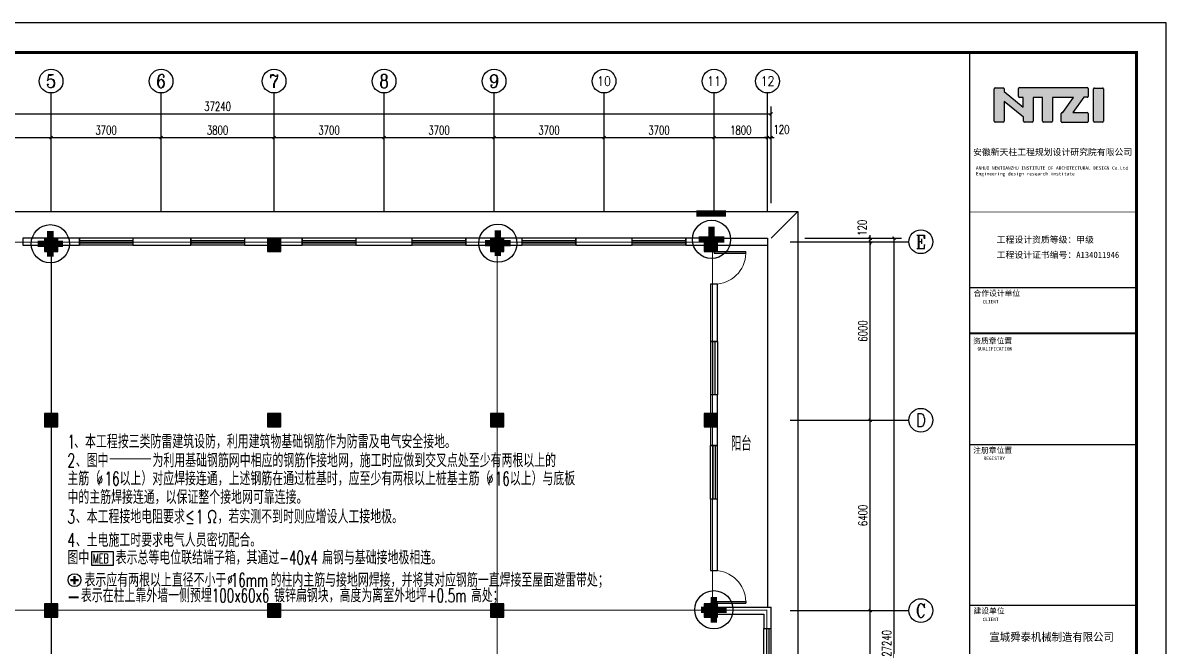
# Model space of a CAD drawing. Extents: x 343352 to 432452, y 769729 to 1078684.
# Drawn here: x 364294 to 402752, y 1057734 to 1078684 of the extents above; entities that cross this region are included whole.
import ezdxf
from ezdxf.enums import TextEntityAlignment as Align

# ---------------------------------------------------------------- set-up
doc = ezdxf.new("R2010")
doc.units = 0
doc.header["$LTSCALE"] = 1000
doc.header["$MEASUREMENT"] = 0
for name, color, linetype in [('46', 7, 'Continuous'), ('AXIS', 3, 'Continuous'), ('AXIS_TEXT', 7, 'Continuous'), ('COLUMN', 9, 'Continuous'), ('PUB_HATCH', 8, 'Continuous'), ('PUB_TEXT', 7, 'Continuous'), ('PUB_TITLE', 4, 'Continuous'), ('TEL_TEXT', 7, 'Continuous'), ('WALL', 9, 'Continuous'), ('WINDOW', 4, 'Continuous'), ('WIRE-接地', 4, 'Continuous'), ('防雷', 6, 'Lighting')]:
    doc.layers.add(name, color=color, linetype=linetype)
doc.styles.add('-黑体', font='msyh.ttf', dxfattribs={"width": 0.8})
doc.styles.add('_TCH_AXIS', font='COMPLEX', dxfattribs={"bigfont": 'GBCBIG'})
doc.styles.add('_TCH_DIM_T3', font='SIMPLEX', dxfattribs={"width": 0.705882, "bigfont": 'GBCBIG'})
doc.styles.add('COMPLEX', font='COMPLEX')
doc.styles.add('hztxt', font='SIMPLEX', dxfattribs={"width": 0.8, "height": 3.5, "bigfont": 'HZTXT'})
doc.styles.get("Standard").update_dxf_attribs({"font": 'gbenor.shx', "bigfont": 'gbcbig.shx'})
doc.styles.add('TG_LINETYPE', font='SIMPLEX', dxfattribs={"width": 0.8, "height": 3, "bigfont": 'HZTXT'})
doc.styles.add('TQ', font='')
doc.styles.get('TQ').set_extended_font_data('SimSun')
doc.linetypes.add('Lighting', pattern='A,1,[136,sr.shx,S=0.1,R=0,X=-0.5,Y=0],0', length=1)
doc.linetypes.add('TG_E', pattern='A,2,-0.4,["E",TG_LINETYPE,S=0.1,R=0,X=-0.28,Y=-0.15],0', length=2.4)
doc.dimstyles.new('_TCH_ARCH&&100', dxfattribs={"dimtxt": 297.5, "dimasz": 100, "dimexe": 250, "dimexo": 300, "dimgap": 100, "dimtad": 1, "dimdec": 0, "dimzin": 0, "dimdsep": 46, "dimtxsty": '_TCH_DIM_T3', "dimblk": 'ARCHTICK', "dimcen": 0.09, "dimclrt": 7, "dimazin": 2, "dimtfac": 1, "dimtdec": 0, "dimtix": 1, "dimtmove": 2, "dimatfit": 3, "dimfxl": 0, "dimtolj": 1, "dimtzin": 0, "dimarcsym": 0})

# ---------------------------------------------------------------- blocks, each defined once
blk = doc.blocks.new('A$C66C73A9E')
at = {"layer": '防雷', "const_width": 100}
for points in [[(300, 500), (300, 100)], [(100, 300), (500, 300)]]:
    blk.add_lwpolyline(points, dxfattribs=at)
at = {"layer": '防雷', "linetype": 'Continuous'}
blk.add_circle((300, 300), 300, dxfattribs=at)
blk = doc.blocks.new('_ArchTick')
at = {"color": 0, "linetype": 'ByBlock', "const_width": 0.4}
blk.add_lwpolyline([(-0.5, -0.5), (0.5, 0.5)], dxfattribs=at)
blk = doc.blocks.new('*D52')
at = {"layer": 'AXIS', "color": 0, "lineweight": -2}
for p, q in [((390601, 1058927), (393051, 1058927)), ((392801, 1052327), (392801, 1058927)), ((390601, 1052327), (393051, 1052327))]:
    blk.add_line(p, q, dxfattribs=at)
at = {"layer": 'Defpoints', "color": 0}
for p in [(390301, 1058927), (392801, 1058927), (390301, 1052327)]:
    blk.add_point(p, dxfattribs=at)
at = {"layer": 'AXIS', "color": 0, "lineweight": -2, "xscale": 100, "yscale": 100, "zscale": 100}
for p, rotation in [((392801, 1058927), 90), ((392801, 1052327), 270)]:
    blk.add_blockref('_ArchTick', p, dxfattribs=dict(at, rotation=rotation))
at = {"layer": 'AXIS', "color": 7, "insert": (392552, 1055627), "char_height": 297.5, "attachment_point": 5, "rotation": 90, "style": '_TCH_DIM_T3'}
blk.add_mtext('\\A1;6600', dxfattribs=at)
blk = doc.blocks.new('*D53')
at = {"layer": 'AXIS', "color": 0, "lineweight": -2}
for p, q in [((390601, 1065327), (393051, 1065327)), ((392801, 1058927), (392801, 1065327)), ((390601, 1058927), (393051, 1058927))]:
    blk.add_line(p, q, dxfattribs=at)
at = {"layer": 'Defpoints', "color": 0}
for p in [(390301, 1065327), (392801, 1065327), (390301, 1058927)]:
    blk.add_point(p, dxfattribs=at)
at = {"layer": 'AXIS', "color": 0, "lineweight": -2, "xscale": 100, "yscale": 100, "zscale": 100}
for p, rotation in [((392801, 1065327), 90), ((392801, 1058927), 270)]:
    blk.add_blockref('_ArchTick', p, dxfattribs=dict(at, rotation=rotation))
at = {"layer": 'AXIS', "color": 7, "insert": (392552, 1062127), "char_height": 297.5, "attachment_point": 5, "rotation": 90, "style": '_TCH_DIM_T3'}
blk.add_mtext('\\A1;6400', dxfattribs=at)
blk = doc.blocks.new('*D54')
at = {"layer": 'AXIS', "color": 0, "lineweight": -2}
for p, q in [((390601, 1071327), (393051, 1071327)), ((392801, 1065327), (392801, 1071327)), ((390601, 1065327), (393051, 1065327))]:
    blk.add_line(p, q, dxfattribs=at)
at = {"layer": 'Defpoints', "color": 0}
for p in [(390301, 1071327), (392801, 1071327), (390301, 1065327)]:
    blk.add_point(p, dxfattribs=at)
at = {"layer": 'AXIS', "color": 0, "lineweight": -2, "xscale": 100, "yscale": 100, "zscale": 100}
for p, rotation in [((392801, 1071327), 90), ((392801, 1065327), 270)]:
    blk.add_blockref('_ArchTick', p, dxfattribs=dict(at, rotation=rotation))
at = {"layer": 'AXIS', "color": 7, "insert": (392552, 1068327), "char_height": 297.5, "attachment_point": 5, "rotation": 90, "style": '_TCH_DIM_T3'}
blk.add_mtext('\\A1;6000', dxfattribs=at)
blk = doc.blocks.new('*D55')
at = {"layer": 'AXIS', "color": 0, "lineweight": -2}
for p, q in [((390601, 1071447), (393051, 1071447)), ((392801, 1071447), (392801, 1071547)), ((392801, 1071327), (392801, 1071447)), ((390601, 1071327), (393051, 1071327)), ((392801, 1071327), (392801, 1071227))]:
    blk.add_line(p, q, dxfattribs=at)
at = {"layer": 'Defpoints', "color": 0}
for p in [(390301, 1071447), (392801, 1071447), (390301, 1071327)]:
    blk.add_point(p, dxfattribs=at)
at = {"layer": 'AXIS', "color": 0, "lineweight": -2, "xscale": 100, "yscale": 100, "zscale": 100}
for p, rotation in [((392801, 1071447), 270), ((392801, 1071327), 90)]:
    blk.add_blockref('_ArchTick', p, dxfattribs=dict(at, rotation=rotation))
at = {"layer": 'AXIS', "color": 7, "insert": (392526, 1071797), "char_height": 297.5, "attachment_point": 5, "rotation": 90, "style": '_TCH_DIM_T3'}
blk.add_mtext('\\A1;120', dxfattribs=at)
blk = doc.blocks.new('*D56')
at = {"layer": 'AXIS', "color": 0, "lineweight": -2}
for p, q in [((390601, 1071447), (393851, 1071447)), ((393601, 1044207), (393601, 1071447)), ((390601, 1044207), (393851, 1044207))]:
    blk.add_line(p, q, dxfattribs=at)
at = {"layer": 'Defpoints', "color": 0}
for p in [(390301, 1071447), (393601, 1071447), (390301, 1044207)]:
    blk.add_point(p, dxfattribs=at)
at = {"layer": 'AXIS', "color": 0, "lineweight": -2, "xscale": 100, "yscale": 100, "zscale": 100}
for p, rotation in [((393601, 1071447), 90), ((393601, 1044207), 270)]:
    blk.add_blockref('_ArchTick', p, dxfattribs=dict(at, rotation=rotation))
at = {"layer": 'AXIS', "color": 7, "insert": (393352, 1057827), "char_height": 297.5, "attachment_point": 5, "rotation": 90, "style": '_TCH_DIM_T3'}
blk.add_mtext('\\A1;27240', dxfattribs=at)
blk = doc.blocks.new('*D68')
at = {"layer": 'AXIS', "color": 0, "lineweight": -2}
for p, q in [((361544, 1072627), (361544, 1075077)), ((365244, 1072627), (365244, 1075077)), ((361544, 1074827), (365244, 1074827))]:
    blk.add_line(p, q, dxfattribs=at)
at = {"layer": 'Defpoints', "color": 0}
for p in [(365244, 1074827), (361544, 1072327), (365244, 1072327)]:
    blk.add_point(p, dxfattribs=at)
at = {"layer": 'AXIS', "color": 0, "lineweight": -2, "xscale": 100, "yscale": 100, "zscale": 100, "rotation": 180}
blk.add_blockref('_ArchTick', (361544, 1074827), dxfattribs=at)
at = {"layer": 'AXIS', "color": 0, "lineweight": -2, "xscale": 100, "yscale": 100, "zscale": 100}
blk.add_blockref('_ArchTick', (365244, 1074827), dxfattribs=at)
at = {"layer": 'AXIS', "color": 7, "insert": (363394, 1075076), "char_height": 297.5, "attachment_point": 5, "style": '_TCH_DIM_T3'}
blk.add_mtext('\\A1;3700', dxfattribs=at)
blk = doc.blocks.new('*D69')
at = {"layer": 'AXIS', "color": 0, "lineweight": -2}
for p, q in [((365244, 1072627), (365244, 1075077)), ((368944, 1072627), (368944, 1075077)), ((365244, 1074827), (368944, 1074827))]:
    blk.add_line(p, q, dxfattribs=at)
at = {"layer": 'Defpoints', "color": 0}
for p in [(368944, 1074827), (365244, 1072327), (368944, 1072327)]:
    blk.add_point(p, dxfattribs=at)
at = {"layer": 'AXIS', "color": 0, "lineweight": -2, "xscale": 100, "yscale": 100, "zscale": 100, "rotation": 180}
blk.add_blockref('_ArchTick', (365244, 1074827), dxfattribs=at)
at = {"layer": 'AXIS', "color": 0, "lineweight": -2, "xscale": 100, "yscale": 100, "zscale": 100}
blk.add_blockref('_ArchTick', (368944, 1074827), dxfattribs=at)
at = {"layer": 'AXIS', "color": 7, "insert": (367094, 1075076), "char_height": 297.5, "attachment_point": 5, "style": '_TCH_DIM_T3'}
blk.add_mtext('\\A1;3700', dxfattribs=at)
blk = doc.blocks.new('*D70')
at = {"layer": 'AXIS', "color": 0, "lineweight": -2}
for p, q in [((368944, 1072627), (368944, 1075077)), ((372744, 1072627), (372744, 1075077)), ((368944, 1074827), (372744, 1074827))]:
    blk.add_line(p, q, dxfattribs=at)
at = {"layer": 'Defpoints', "color": 0}
for p in [(372744, 1074827), (368944, 1072327), (372744, 1072327)]:
    blk.add_point(p, dxfattribs=at)
at = {"layer": 'AXIS', "color": 0, "lineweight": -2, "xscale": 100, "yscale": 100, "zscale": 100, "rotation": 180}
blk.add_blockref('_ArchTick', (368944, 1074827), dxfattribs=at)
at = {"layer": 'AXIS', "color": 0, "lineweight": -2, "xscale": 100, "yscale": 100, "zscale": 100}
blk.add_blockref('_ArchTick', (372744, 1074827), dxfattribs=at)
at = {"layer": 'AXIS', "color": 7, "insert": (370844, 1075076), "char_height": 297.5, "attachment_point": 5, "style": '_TCH_DIM_T3'}
blk.add_mtext('\\A1;3800', dxfattribs=at)
blk = doc.blocks.new('*D71')
at = {"layer": 'AXIS', "color": 0, "lineweight": -2}
for p, q in [((372744, 1072627), (372744, 1075077)), ((376444, 1072627), (376444, 1075077)), ((372744, 1074827), (376444, 1074827))]:
    blk.add_line(p, q, dxfattribs=at)
at = {"layer": 'Defpoints', "color": 0}
for p in [(376444, 1074827), (372744, 1072327), (376444, 1072327)]:
    blk.add_point(p, dxfattribs=at)
at = {"layer": 'AXIS', "color": 0, "lineweight": -2, "xscale": 100, "yscale": 100, "zscale": 100, "rotation": 180}
blk.add_blockref('_ArchTick', (372744, 1074827), dxfattribs=at)
at = {"layer": 'AXIS', "color": 0, "lineweight": -2, "xscale": 100, "yscale": 100, "zscale": 100}
blk.add_blockref('_ArchTick', (376444, 1074827), dxfattribs=at)
at = {"layer": 'AXIS', "color": 7, "insert": (374594, 1075076), "char_height": 297.5, "attachment_point": 5, "style": '_TCH_DIM_T3'}
blk.add_mtext('\\A1;3700', dxfattribs=at)
blk = doc.blocks.new('*D72')
at = {"layer": 'AXIS', "color": 0, "lineweight": -2}
for p, q in [((376444, 1072627), (376444, 1075077)), ((380144, 1072627), (380144, 1075077)), ((376444, 1074827), (380144, 1074827))]:
    blk.add_line(p, q, dxfattribs=at)
at = {"layer": 'Defpoints', "color": 0}
for p in [(380144, 1074827), (376444, 1072327), (380144, 1072327)]:
    blk.add_point(p, dxfattribs=at)
at = {"layer": 'AXIS', "color": 0, "lineweight": -2, "xscale": 100, "yscale": 100, "zscale": 100, "rotation": 180}
blk.add_blockref('_ArchTick', (376444, 1074827), dxfattribs=at)
at = {"layer": 'AXIS', "color": 0, "lineweight": -2, "xscale": 100, "yscale": 100, "zscale": 100}
blk.add_blockref('_ArchTick', (380144, 1074827), dxfattribs=at)
at = {"layer": 'AXIS', "color": 7, "insert": (378294, 1075076), "char_height": 297.5, "attachment_point": 5, "style": '_TCH_DIM_T3'}
blk.add_mtext('\\A1;3700', dxfattribs=at)
blk = doc.blocks.new('*D73')
at = {"layer": 'AXIS', "color": 0, "lineweight": -2}
for p, q in [((380144, 1072627), (380144, 1075077)), ((383844, 1072627), (383844, 1075077)), ((380144, 1074827), (383844, 1074827))]:
    blk.add_line(p, q, dxfattribs=at)
at = {"layer": 'Defpoints', "color": 0}
for p in [(383844, 1074827), (380144, 1072327), (383844, 1072327)]:
    blk.add_point(p, dxfattribs=at)
at = {"layer": 'AXIS', "color": 0, "lineweight": -2, "xscale": 100, "yscale": 100, "zscale": 100, "rotation": 180}
blk.add_blockref('_ArchTick', (380144, 1074827), dxfattribs=at)
at = {"layer": 'AXIS', "color": 0, "lineweight": -2, "xscale": 100, "yscale": 100, "zscale": 100}
blk.add_blockref('_ArchTick', (383844, 1074827), dxfattribs=at)
at = {"layer": 'AXIS', "color": 7, "insert": (381994, 1075076), "char_height": 297.5, "attachment_point": 5, "style": '_TCH_DIM_T3'}
blk.add_mtext('\\A1;3700', dxfattribs=at)
blk = doc.blocks.new('*D74')
at = {"layer": 'AXIS', "color": 0, "lineweight": -2}
for p, q in [((383844, 1072627), (383844, 1075077)), ((387544, 1072627), (387544, 1075077)), ((383844, 1074827), (387544, 1074827))]:
    blk.add_line(p, q, dxfattribs=at)
at = {"layer": 'Defpoints', "color": 0}
for p in [(387544, 1074827), (383844, 1072327), (387544, 1072327)]:
    blk.add_point(p, dxfattribs=at)
at = {"layer": 'AXIS', "color": 0, "lineweight": -2, "xscale": 100, "yscale": 100, "zscale": 100, "rotation": 180}
blk.add_blockref('_ArchTick', (383844, 1074827), dxfattribs=at)
at = {"layer": 'AXIS', "color": 0, "lineweight": -2, "xscale": 100, "yscale": 100, "zscale": 100}
blk.add_blockref('_ArchTick', (387544, 1074827), dxfattribs=at)
at = {"layer": 'AXIS', "color": 7, "insert": (385694, 1075076), "char_height": 297.5, "attachment_point": 5, "style": '_TCH_DIM_T3'}
blk.add_mtext('\\A1;3700', dxfattribs=at)
blk = doc.blocks.new('*D75')
at = {"layer": 'AXIS', "color": 0, "lineweight": -2}
for p, q in [((387544, 1072627), (387544, 1075077)), ((389344, 1072627), (389344, 1075077)), ((387544, 1074827), (389344, 1074827))]:
    blk.add_line(p, q, dxfattribs=at)
at = {"layer": 'Defpoints', "color": 0}
for p in [(389344, 1074827), (387544, 1072327), (389344, 1072327)]:
    blk.add_point(p, dxfattribs=at)
at = {"layer": 'AXIS', "color": 0, "lineweight": -2, "xscale": 100, "yscale": 100, "zscale": 100, "rotation": 180}
blk.add_blockref('_ArchTick', (387544, 1074827), dxfattribs=at)
at = {"layer": 'AXIS', "color": 0, "lineweight": -2, "xscale": 100, "yscale": 100, "zscale": 100}
blk.add_blockref('_ArchTick', (389344, 1074827), dxfattribs=at)
at = {"layer": 'AXIS', "color": 7, "insert": (388444, 1075076), "char_height": 297.5, "attachment_point": 5, "style": '_TCH_DIM_T3'}
blk.add_mtext('\\A1;1800', dxfattribs=at)
blk = doc.blocks.new('*D76')
at = {"layer": 'AXIS', "color": 0, "lineweight": -2}
for p, q in [((389344, 1072627), (389344, 1075077)), ((389464, 1072627), (389464, 1075077)), ((389344, 1074827), (389244, 1074827)), ((389344, 1074827), (389464, 1074827)), ((389464, 1074827), (389564, 1074827))]:
    blk.add_line(p, q, dxfattribs=at)
at = {"layer": 'Defpoints', "color": 0}
for p in [(389464, 1074827), (389344, 1072327), (389464, 1072327)]:
    blk.add_point(p, dxfattribs=at)
at = {"layer": 'AXIS', "color": 0, "lineweight": -2, "xscale": 100, "yscale": 100, "zscale": 100}
blk.add_blockref('_ArchTick', (389344, 1074827), dxfattribs=at)
at = {"layer": 'AXIS', "color": 0, "lineweight": -2, "xscale": 100, "yscale": 100, "zscale": 100, "rotation": 180}
blk.add_blockref('_ArchTick', (389464, 1074827), dxfattribs=at)
at = {"layer": 'AXIS', "color": 7, "insert": (389814, 1075102), "char_height": 297.5, "attachment_point": 5, "style": '_TCH_DIM_T3'}
blk.add_mtext('\\A1;120', dxfattribs=at)
blk = doc.blocks.new('*D77')
at = {"layer": 'AXIS', "color": 0, "lineweight": -2}
for p, q in [((352224, 1072627), (352224, 1075877)), ((389464, 1072627), (389464, 1075877)), ((352224, 1075627), (389464, 1075627))]:
    blk.add_line(p, q, dxfattribs=at)
at = {"layer": 'Defpoints', "color": 0}
for p in [(389464, 1075627), (352224, 1072327), (389464, 1072327)]:
    blk.add_point(p, dxfattribs=at)
at = {"layer": 'AXIS', "color": 0, "lineweight": -2, "xscale": 100, "yscale": 100, "zscale": 100, "rotation": 180}
blk.add_blockref('_ArchTick', (352224, 1075627), dxfattribs=at)
at = {"layer": 'AXIS', "color": 0, "lineweight": -2, "xscale": 100, "yscale": 100, "zscale": 100}
blk.add_blockref('_ArchTick', (389464, 1075627), dxfattribs=at)
at = {"layer": 'AXIS', "color": 7, "insert": (370844, 1075876), "char_height": 297.5, "attachment_point": 5, "style": '_TCH_DIM_T3'}
blk.add_mtext('\\A1;37240', dxfattribs=at)
blk = doc.blocks.new('$DorLib2D$00000001')
for p, q in [((0.45, 0.975), (0.5, 0.975)), ((0.45, 0), (0.45, 0.975)), ((0.5, 0), (0.5, 0.975)), ((0.5, 0), (0.45, 0))]:
    blk.add_line(p, q)
at = {"lineweight": 13}
blk.add_arc((0.475, 0), 0.975, 91.4693, 180, dxfattribs=at)
blk = doc.blocks.new('$TCHSYS$WIN2D')
for p, q in [((-0.5, 0.5), (0.5, 0.5)), ((-0.5, 0.5), (-0.5, -0.5)), ((0.5, 0.5), (0.5, -0.5)), ((0.5, 0.167), (-0.5, 0.167)), ((0.5, -0.167), (-0.5, -0.167)), ((-0.5, -0.5), (0.5, -0.5))]:
    blk.add_line(p, q)
blk = doc.blocks.new('_FZH')
blk.add_lwpolyline([(-0.5, -0.5), (0.5, -0.5), (0.5, 0.5), (-0.5, 0.5)], close=True)
at = {"layer": 'PUB_HATCH'}
blk.add_solid([(-0.5, -0.5), (0.5, -0.5), (-0.5, 0.5), (0.5, 0.5)], dxfattribs=at)
blk = doc.blocks.new('_AXISO')
blk.add_circle((0, 0), 0.5)
at = {"layer": 'AXIS_TEXT', "style": 'COMPLEX', "width": 1.041667}
blk.add_attdef('A', text='', height=0.56, dxfattribs=at).set_placement((-0.25, -0.28), (0.25, -0.28), align=Align.FIT)

msp = doc.modelspace()

# ---------------------------------------------------------------- hatches: boundary and pattern name
h = msp.add_hatch(color=256)
h.paths.add_polyline_path([(397305.1, 1076044.7), (397951.7, 1075516.1), (397951.7, 1075378.7, 0.4142136), (397983.7, 1075346.7), (398246.8, 1075346.7, 0.4142136), (398278.8, 1075378.7), (398278.8, 1076177.7), (398592.5, 1076177.7), (398592.5, 1075380, 0.4142136), (398624.5, 1075348), (398894.5, 1075348, 0.4142136), (398926.5, 1075380), (398926.5, 1076177.6), (399639.1, 1076177.6), (399277, 1075666.3), (399254.9, 1075666.3, 0.4142136), (399222.9, 1075634.3), (399222.9, 1075371.7, 0.4142136), (399254.9, 1075339.7), (400095.2, 1075339.7, 0.4142136), (400127.2, 1075371.7), (400127.2, 1075636.5, 0.4142136), (400095.2, 1075668.5), (399615, 1075668.5), (399989.5, 1076182.4), (400096, 1076182.4, 0.4142136), (400128, 1076214.4), (400128, 1076474.9, 0.4142136), (400096, 1076506.9), (397817.4, 1076506.9, 0.4142136), (397785.4, 1076474.9), (397785.4, 1076208.4, 0.4142136), (397817.4, 1076176.4), (397948.5, 1076176.4), (397948.5, 1075848.2), (397303.3, 1076375.2), (397303.5, 1076463.7, 0.4148904), (397271.5, 1076495.8), (397003.5, 1076495.8, 0.4142136), (396971.5, 1076463.8), (396971.5, 1075376.5, 0.4142136), (397003.5, 1075344.5), (397273.1, 1075344.5, 0.4142136), (397305.1, 1075376.5)])
h.paths.add_polyline_path([(400309.2, 1075378.8, 0.4142136), (400341.2, 1075346.8), (400608.6, 1075346.8, 0.4142136), (400640.6, 1075378.8), (400640.6, 1076462.8, 0.4142136), (400608.6, 1076494.8), (400341.2, 1076494.8, 0.4142136), (400309.2, 1076462.8)])

# ---------------------------------------------------------------- linework, layer by layer
for p, q in [((396971.5, 1075376.5, 0), (396971.5, 1076463.8, 0)), ((397003.5, 1076495.8, 0), (397271.5, 1076495.8, 0)), ((397303.5, 1076463.7, 0), (397303.3, 1076375.2, 0)), ((397785.4, 1076208.4, 0), (397785.4, 1076474.9, 0)), ((397817.4, 1076506.9, 0), (400096, 1076506.9, 0)), ((400128, 1076474.9, 0), (400128, 1076214.4, 0)), ((400309.2, 1075378.8, 0), (400309.2, 1076462.8, 0)), ((400341.2, 1076494.8, 0), (400608.6, 1076494.8, 0)), ((400640.6, 1076462.8, 0), (400640.6, 1075378.8, 0)), ((397303.3, 1076375.2, 0), (397948.5, 1075848.2, 0)), ((397948.5, 1076176.4, 0), (397817.4, 1076176.4, 0)), ((397948.5, 1075848.2, 0), (397948.5, 1076176.4, 0)), ((398592.5, 1076177.7, 0), (398278.8, 1076177.7, 0)), ((398278.8, 1076177.7, 0), (398278.8, 1075378.7, 0)), ((398592.5, 1075380, 0), (398592.5, 1076177.7, 0)), ((399639.1, 1076177.6, 0), (398926.5, 1076177.6, 0)), ((398926.5, 1076177.6, 0), (398926.5, 1075380, 0)), ((399277, 1075666.3, 0), (399639.1, 1076177.6, 0)), ((399989.5, 1076182.4, 0), (399615, 1075668.5, 0)), ((400096, 1076182.4, 0), (399989.5, 1076182.4, 0)), ((397951.7, 1075516.1, 0), (397305.1, 1076044.7, 0)), ((397305.1, 1076044.7, 0), (397305.1, 1075376.5, 0)), ((397273.1, 1075344.5, 0), (397003.5, 1075344.5, 0)), ((397951.7, 1075378.7, 0), (397951.7, 1075516.1, 0)), ((398246.8, 1075346.7, 0), (397983.7, 1075346.7, 0)), ((398894.5, 1075348, 0), (398624.5, 1075348, 0)), ((399222.9, 1075371.7, 0), (399222.9, 1075634.3, 0)), ((399254.9, 1075666.3, 0), (399277, 1075666.3, 0)), ((400095.2, 1075339.7, 0), (399254.9, 1075339.7, 0)), ((399615, 1075668.5, 0), (400095.2, 1075668.5, 0)), ((400127.2, 1075636.5, 0), (400127.2, 1075371.7, 0)), ((400608.6, 1075346.8, 0), (400341.2, 1075346.8, 0)), ((389344.3, 1071327), (389344.3, 1059047))]:
    msp.add_line(p, q)
at = {"color": 2}
msp.add_line((390364.3, 1072347), (389464.3, 1071447), dxfattribs=at)
msp.add_lwpolyline([(354144.3, 1072347), (390364.3, 1072347), (390364.3, 1043307), (372744.3, 1043307)], dxfattribs=at)
msp.add_lwpolyline([(366604, 1060458.8), (367339, 1060458.8), (367339, 1060906.3), (366604, 1060906.3)], close=True)
for centre, start, end in [((397003.5, 1076463.8), 90, 180), ((397271.5, 1076463.8), 359.86763, 90), ((397817.4, 1076474.9), 90, 180), ((400096, 1076474.9), 0, 90), ((400341.2, 1076462.8), 90, 180), ((400608.6, 1076462.8), 0, 90), ((397817.4, 1076208.4), 180, 270), ((400096, 1076214.4), 270, 0), ((397003.5, 1075376.5), 180, 270), ((397273.1, 1075376.5), 270, 0), ((397983.7, 1075378.7), 180, 270), ((398246.8, 1075378.7), 270, 0), ((398624.5, 1075380), 180, 270), ((398894.5, 1075380), 270, 0), ((399254.9, 1075634.3), 90, 180), ((399254.9, 1075371.7), 180, 270), ((400095.2, 1075636.5), 0, 90), ((400095.2, 1075371.7), 270, 0), ((400341.2, 1075378.8), 180, 270), ((400608.6, 1075378.8), 270, 0)]:
    msp.add_arc(centre, 32, start, end)
at = {"layer": 'AXIS'}
for p, q in [((365244.3, 1072327), (365244.3, 1076327)), ((368944.3, 1072327), (368944.3, 1076327)), ((372744.3, 1072327), (372744.3, 1076327)), ((376444.3, 1072327), (376444.3, 1076327)), ((380144.3, 1072327), (380144.3, 1076327)), ((383844.3, 1072327), (383844.3, 1076327)), ((387544.3, 1072327), (387544.3, 1076327)), ((389344.3, 1072327), (389344.3, 1076327)), ((390100.6, 1071327), (394100.6, 1071327)), ((390100.6, 1065327), (394100.6, 1065327)), ((390100.6, 1058927), (394100.6, 1058927))]:
    msp.add_line(p, q, dxfattribs=at)
at = {"layer": 'PUB_TEXT'}
for q in [(401016.6, 1077683.9), (401752.5, 1077154.4)]:
    msp.add_line((401752.5, 1077683.9), q, dxfattribs=at)
at = {"layer": 'PUB_TITLE'}
msp.add_line((401752.5, 1077683.9), (396142.5, 1077683.9), dxfattribs=at)
at = {"layer": 'PUB_TITLE', "lineweight": 40}
msp.add_line((396140, 1068248.6), (401750, 1068248.6), dxfattribs=at)
at = {"layer": 'PUB_TITLE'}
msp.add_lwpolyline([(343352.5, 1036683.9), (402752.5, 1036683.9), (402752.5, 1078683.9), (343352.5, 1078683.9)], close=True, dxfattribs=at)
at = {"layer": 'PUB_TITLE', "const_width": 100}
msp.add_lwpolyline([(345852.5, 1037683.9), (401752.5, 1037683.9), (401752.5, 1077683.9), (345852.5, 1077683.9)], close=True, dxfattribs=at)
at = {"layer": 'PUB_TITLE', "lineweight": 40}
for points, const_width in [([(396142.5, 1077683.9), (396142.5, 1037683.9)], 42.5), ([(396142.5, 1072328.9), (401752.5, 1072328.9)], 25.5), ([(396142.5, 1069778.9), (401752.5, 1069778.9)], 42.5), ([(396142.5, 1068248.9), (401752.5, 1068248.9)], 42.5), ([(396140, 1064508.6), (401750, 1064508.6)], 42.5), ([(396142.5, 1059100.8), (401752.5, 1059100.8)], 42.5)]:
    msp.add_lwpolyline(points, dxfattribs=dict(at, const_width=const_width))
at = {"layer": 'WALL'}
for p, q in [((365019.3, 1071447), (364294.3, 1071447)), ((364294.3, 1071447), (364294.3, 1071207)), ((366194.3, 1071447), (365469.3, 1071447)), ((366194.3, 1071207), (366194.3, 1071447)), ((369944.3, 1071447), (367994.3, 1071447)), ((367994.3, 1071447), (367994.3, 1071207)), ((369944.3, 1071207), (369944.3, 1071447)), ((372519.3, 1071447), (371744.3, 1071447)), ((371744.3, 1071447), (371744.3, 1071207)), ((373694.3, 1071447), (372969.3, 1071447)), ((373694.3, 1071207), (373694.3, 1071447)), ((377394.3, 1071447), (375494.3, 1071447)), ((375494.3, 1071447), (375494.3, 1071207)), ((377394.3, 1071207), (377394.3, 1071447)), ((380024.3, 1071447), (379194.3, 1071447)), ((379194.3, 1071447), (379194.3, 1071207)), ((381094.3, 1071447), (380474.3, 1071447)), ((381094.3, 1071207), (381094.3, 1071447)), ((384794.3, 1071447), (382894.3, 1071447)), ((382894.3, 1071447), (382894.3, 1071207)), ((384794.3, 1071207), (384794.3, 1071447)), ((387214.3, 1071447), (386594.3, 1071447)), ((386594.3, 1071447), (386594.3, 1071207)), ((387664.3, 1071447), (389344.3, 1071447)), ((389344.3, 1071447), (389344.3, 1071207)), ((364294.3, 1071207), (365019.3, 1071207)), ((365469.3, 1071207), (366194.3, 1071207)), ((367994.3, 1071207), (369944.3, 1071207)), ((371744.3, 1071207), (372519.3, 1071207)), ((372969.3, 1071207), (373694.3, 1071207)), ((375494.3, 1071207), (377394.3, 1071207)), ((379194.3, 1071207), (380024.3, 1071207)), ((380474.3, 1071207), (381094.3, 1071207)), ((382894.3, 1071207), (384794.3, 1071207)), ((386594.3, 1071207), (387214.3, 1071207)), ((387664.3, 1071207), (389344.3, 1071207)), ((387424.3, 1069897), (387424.3, 1067977)), ((387664.3, 1069897), (387424.3, 1069897)), ((387664.3, 1067977), (387664.3, 1069897)), ((387424.3, 1067977), (387664.3, 1067977)), ((387664.3, 1066177), (387424.3, 1066177)), ((387424.3, 1066177), (387424.3, 1065552)), ((387664.3, 1065552), (387664.3, 1066177)), ((387424.3, 1065102), (387424.3, 1064477)), ((387664.3, 1064477), (387664.3, 1065102)), ((387424.3, 1064477), (387664.3, 1064477)), ((387424.3, 1062677), (387424.3, 1060277)), ((387664.3, 1062677), (387424.3, 1062677)), ((387664.3, 1060277), (387664.3, 1062677)), ((387424.3, 1060277), (387664.3, 1060277)), ((387664.3, 1059177), (387424.3, 1059177)), ((387424.3, 1059177), (387424.3, 1059152)), ((387664.3, 1059152), (387664.3, 1059177)), ((387664.3, 1059047), (389464.3, 1059047)), ((387664.3, 1058807), (389224.3, 1058807)), ((389224.3, 1058807), (389224.3, 1058327)), ((389464.3, 1058327), (389464.3, 1059047)), ((389224.3, 1058327), (389464.3, 1058327))]:
    msp.add_line(p, q, dxfattribs=at)
at = {"layer": 'WIRE-接地', "linetype": 'TG_E', "const_width": 35}
for points in [[(354187.5, 1071311.2), (354187.5, 1052232.3), (352317.5, 1052232.3), (352317.5, 1044301), (389319.1, 1044301), (389319.1, 1058937.9), (387494.7, 1058937.9), (387494.7, 1071312.4), (354214.7, 1071312.4)], [(365252.3, 1071312.4), (365252.3, 1044301)], [(380250.2, 1071312.4), (380250.2, 1044301)], [(387494.7, 1058937.9), (354187.5, 1058937.9)]]:
    msp.add_lwpolyline(points, dxfattribs=at)
at = {"layer": 'WIRE-接地', "linetype": 'TG_E', "ltscale": 0.3, "const_width": 35}
msp.add_lwpolyline([(367218.9, 1064031.6), (368599.4, 1064031.6)], dxfattribs=at)
at = {"layer": '防雷', "const_width": 214.2, "elevation": 0, "flags": 128}
msp.add_lwpolyline([(386950.7, 1072275.8), (387951.9, 1072275.8)], dxfattribs=at)
at = {"layer": '防雷', "const_width": 72, "flags": 128}
msp.add_lwpolyline([(365829.8, 1059376.8), (366166.2, 1059376.8)], dxfattribs=at)

# ---------------------------------------------------------------- block references
at = {"layer": 'AXIS'}
ref = msp.add_blockref('_AXISO', (365244.3, 1076727), dxfattribs=dict(at, xscale=800, yscale=800, zscale=800))
ref.add_attrib('A', '5', dxfattribs={"layer": 'AXIS_TEXT', "height": 450.2, "style": '_TCH_AXIS', "width": 1.109827}).set_placement((365077.8, 1076501.9), (365410.9, 1076501.9), align=Align.FIT)
ref = msp.add_blockref('_AXISO', (368944.3, 1076727), dxfattribs=dict(at, xscale=800, yscale=800, zscale=800))
ref.add_attrib('A', '6', dxfattribs={"layer": 'AXIS_TEXT', "height": 452, "style": '_TCH_AXIS', "width": 1.097143}).set_placement((368779, 1076501), (369109.7, 1076501), align=Align.FIT)
ref = msp.add_blockref('_AXISO', (372744.3, 1076727), dxfattribs=dict(at, xscale=800, yscale=800, zscale=800))
ref.add_attrib('A', '7', dxfattribs={"layer": 'AXIS_TEXT', "height": 450.2, "style": '_TCH_AXIS', "width": 1.109827}).set_placement((372577.8, 1076501.9), (372910.9, 1076501.9), align=Align.FIT)
ref = msp.add_blockref('_AXISO', (376444.3, 1076727), dxfattribs=dict(at, xscale=800, yscale=800, zscale=800))
ref.add_attrib('A', '8', dxfattribs={"layer": 'AXIS_TEXT', "height": 452, "style": '_TCH_AXIS', "width": 1.097143}).set_placement((376279, 1076501), (376609.7, 1076501), align=Align.FIT)
ref = msp.add_blockref('_AXISO', (380144.3, 1076727), dxfattribs=dict(at, xscale=800, yscale=800, zscale=800))
ref.add_attrib('A', '9', dxfattribs={"layer": 'AXIS_TEXT', "height": 452, "style": '_TCH_AXIS', "width": 1.097143}).set_placement((379979, 1076501), (380309.7, 1076501), align=Align.FIT)
ref = msp.add_blockref('_AXISO', (383844.3, 1076727), dxfattribs=dict(at, xscale=800, yscale=800, zscale=800))
ref.add_attrib('A', '10', dxfattribs={"layer": 'AXIS_TEXT', "height": 316.03, "style": '_TCH_AXIS', "width": 1.05931}).set_placement((383613.2, 1076569), (384075.5, 1076569), align=Align.FIT)
ref = msp.add_blockref('_AXISO', (387544.3, 1076727), dxfattribs=dict(at, xscale=800, yscale=800, zscale=800))
ref.add_attrib('A', '11', dxfattribs={"layer": 'AXIS_TEXT', "height": 313.55, "style": '_TCH_AXIS', "width": 1.294798}).set_placement((387312.4, 1076570.2), (387776.3, 1076570.2), align=Align.FIT)
ref = msp.add_blockref('_AXISO', (389344.3, 1076727), dxfattribs=dict(at, xscale=800, yscale=800, zscale=800))
ref.add_attrib('A', '12', dxfattribs={"layer": 'AXIS_TEXT', "height": 313.55, "style": '_TCH_AXIS', "width": 1.071557}).set_placement((389112.4, 1076570.2), (389576.3, 1076570.2), align=Align.FIT)
ref = msp.add_blockref('_AXISO', (394500.6, 1071327), dxfattribs=dict(at, xscale=800, yscale=800, zscale=800))
ref.add_attrib('A', 'E', dxfattribs={"layer": 'AXIS_TEXT', "height": 448.3, "style": '_TCH_AXIS', "width": 0.982456}).set_placement((394332.8, 1071102.8), (394668.4, 1071102.8), align=Align.FIT)
ref = msp.add_blockref('_AXISO', (394500.6, 1065327), dxfattribs=dict(at, xscale=800, yscale=800, zscale=800))
ref.add_attrib('A', 'D', dxfattribs={"layer": 'AXIS_TEXT', "height": 448.3, "style": '_TCH_AXIS', "width": 0.924665}).set_placement((394332.8, 1065102.8), (394668.4, 1065102.8), align=Align.FIT)
ref = msp.add_blockref('_AXISO', (394500.6, 1058927), dxfattribs=dict(at, xscale=800, yscale=800, zscale=800))
ref.add_attrib('A', 'C', dxfattribs={"layer": 'AXIS_TEXT', "height": 452, "style": '_TCH_AXIS', "width": 1.024}).set_placement((394335.3, 1058701), (394665.9, 1058701), align=Align.FIT)
at = {"layer": 'COLUMN', "xscale": 450, "yscale": 450, "zscale": 450}
for p in [(365244.3, 1071222), (372744.3, 1071222), (380249.3, 1071222), (387439.3, 1071222), (365244.3, 1065327), (372744.3, 1065327), (380249.3, 1065327), (387439.3, 1065327), (365244.3, 1058927), (372744.3, 1058927), (380249.3, 1058927), (387439.3, 1058927)]:
    msp.add_blockref('_FZH', p, dxfattribs=at)
at = {"layer": 'WINDOW', "xscale": -1800, "zscale": -1800}
for p, yscale in [((367094.3, 1071327), 240), ((370844.3, 1071327), 240), ((374594.3, 1071327), 240), ((378294.3, 1071327), -240), ((381994.3, 1071327), -240), ((385694.3, 1071327), -240)]:
    msp.add_blockref('$TCHSYS$WIN2D', p, dxfattribs=dict(at, yscale=yscale))
at = {"layer": 'WINDOW'}
for name, p, xscale, yscale, zscale, rotation in [('$DorLib2D$00000001', (387544.3, 1070447), -1100, 1100, -1100, 270), ('$TCHSYS$WIN2D', (387544.3, 1067077), 1800, 240, 1800, 270), ('$TCHSYS$WIN2D', (387544.3, 1063577), -1800, 240, -1800, 270), ('$DorLib2D$00000001', (387544.3, 1059727), 1100, 1100, 1100, 270), ('$TCHSYS$WIN2D', (389344.3, 1057427), 1800, 240, 1800, 90)]:
    msp.add_blockref(name, p, dxfattribs=dict(at, xscale=xscale, yscale=yscale, zscale=zscale, rotation=rotation))
at = {"layer": '防雷'}
for p, xscale, yscale, zscale in [((364575.2, 1070615.5, 0), 2.142595954239368, 2.142595954239368, 2.142595952640001), ((379630.7, 1070635.4, 0), 2.142595954239368, 2.142595954239368, 2.142595952640001), ((386817.7, 1070763.1, 0), 2.142595954239368, 2.142595954239368, 2.142595952640001), ((365815.9, 1059735.8), 0.7199122346937656, 0.7199122388847172, 0.7199122400870401), ((386896.8, 1058313, 0), 2.142595954239368, 2.142595954239368, 2.142595952640001)]:
    msp.add_blockref('A$C66C73A9E', p, dxfattribs=dict(at, xscale=xscale, yscale=yscale, zscale=zscale))

# ---------------------------------------------------------------- texts
at = {"layer": '46', "linetype": 'Continuous', "style": '-黑体', "width": 0.95}
msp.add_text('宣城舜泰机械制造有限公司', height=269.197, dxfattribs=at).set_placement((396809.5, 1057906.3))
at = {"layer": 'PUB_TEXT'}
msp.add_text('阳台', height=482.27, dxfattribs=at).set_placement((388113.7, 1064299))
at = {"layer": 'PUB_TEXT', "char_height": 212.5, "attachment_point": 1, "style": 'TQ'}
for s, insert in [('安徽新天柱工程规划设计研究院有限公司 ', (396256.6, 1074446.7)), ('工程设计资质等级：甲级 ', (397052.4, 1071502.9)), ('工程设计证书编号：A134011946', (397052.4, 1070992.9))]:
    msp.add_mtext(s, dxfattribs=dict(at, insert=insert))
at = {"layer": 'PUB_TEXT', "attachment_point": 1, "style": 'TQ'}
for s, insert, char_height, width in [('ANHUI NEWTIANZHU INSTITUTE OF ARCHITECTURAL DESIGN Co.Ltd\\PEngineering design research institute', (396354.8, 1073861.5), 114.75, 5257.354), ('合作设计单位', (396271.9, 1069689), 187, 1749.26), ('CLIENT', (396578, 1069366.1), 114.75, 2399.55), ('资质章位置', (396261.2, 1068087.4), 187, 2125), ('GUALIFICATION', (396405.7, 1067784.7), 114.75, 2680.9), ('注册章位置', (396261.2, 1064412.1), 187, 1530), ('REGISTRY', (396609.8, 1064103.9), 114.75, 2399.55), ('建设单位', (396271.9, 1059011), 187, 1111.8), ('CLIENT', (396578, 1058688), 114.75, 2399.55)]:
    msp.add_mtext(s, dxfattribs=dict(at, insert=insert, char_height=char_height, width=width))
at = {"layer": 'TEL_TEXT', "style": 'hztxt'}
for s, height, width, p in [('1', 458.6, 0.64, (365795, 1064380.3)), ('、本工程按三类防雷建筑设防，利用建筑物基础钢筋作为防雷及电气安全接地。', 458.64, 0.8, (366018.7, 1064380.3)), ('2', 458.6, 0.64, (365795, 1063745.9)), ('、图中', 458.64, 0.8, (366074.6, 1063745.9)), ('为利用基础钢筋网中相应的钢筋作接地网，施工时应做到交叉点处至少有两根以上的', 458.64, 0.8, (368654.5, 1063745.9)), ('主筋（', 458.64, 0.8, (365795, 1063136.8)), ('%%c', 305.76, 0.64, (366816.1, 1063168.5)), ('16', 458.64, 0.64, (367043.7, 1063136.8)), ('以上）对应焊接连通，上述钢筋在通过桩基时，应至少有两根以上桩基主筋（', 458.64, 0.8, (367546.9, 1063136.8)), ('%%c', 305.76, 0.64, (379944.9, 1063191.6)), ('16', 458.64, 0.64, (380169.8, 1063136.8)), ('以上）与底板', 458.64, 0.8, (380673, 1063136.8)), ('中的主筋焊接连通，以保证整个接地网可靠连接。', 458.64, 0.8, (365795, 1062512.1)), ('3', 458.6, 0.64, (365795, 1061856.1)), ('、本工程接地电阻要求≤', 458.64, 0.8, (366074.6, 1061856.1)), ('1', 458.6, 0.64, (370110.6, 1061856.1)), ('Ω，若实测不到时则应增设人工接地极。', 458.64, 0.8, (370482.2, 1061856.1)), ('4', 458.6, 0.64, (365795, 1061070)), ('、土电施工时要求电气人员密切配合。', 458.64, 0.8, (366074.6, 1061070)), ('图中', 458.64, 0.8, (365795, 1060479)), ('MEB', 305.76, 0.64, (366646.2, 1060527.6)), ('表示总等电位联结端子箱，其通过', 458.64, 0.8, (367416.4, 1060479)), ('-40x4', 458.64, 0.64, (372920.1, 1060479)), ('扁钢与基础接地极相连。', 458.64, 0.8, (374359.8, 1060479)), ('表示应有两根以上直径不小于', 458.64, 0.8, (366368.2, 1059725.6, 0)), ('%%c', 305.76, 0.64, (371179.9, 1059815.5)), ('16mm', 458.64, 0.64, (371286, 1059725.6, 0)), ('的柱内主筋与接地网焊接，并将其对应钢筋一直焊接至屋面避雷带处；', 458.64, 0.8, (372627.8, 1059725.6, 0)), ('表示在柱上靠外墙一侧预埋', 458.64, 0.8, (366246.6, 1059206.3, 0)), ('100x60x6', 458.64, 0.64, (370649.5, 1059206.3, 0)), ('镀锌扁钢块，高度为离室外地坪', 458.64, 0.8, (372746.2, 1059206.3, 0)), ('+0.5m', 458.64, 0.64, (377883, 1059206.3, 0)), ('高处；', 458.64, 0.8, (379364.6, 1059206.3, 0))]:
    msp.add_text(s, height=height, dxfattribs=dict(at, width=width)).set_placement(p)

# ---------------------------------------------------------------- dimensions: what is measured, and where the dimension line sits
at = {"layer": 'AXIS'}
for p1, p2, distance, picture, middle in [((352224.3, 1072327), (389464.3, 1072327), 3300, '*D77', (370844.3, 1075875.7)), ((361544.3, 1072327), (365244.3, 1072327), 2500, '*D68', (363394.3, 1075075.7)), ((365244.3, 1072327), (368944.3, 1072327), 2500, '*D69', (367094.3, 1075075.7)), ((368944.3, 1072327), (372744.3, 1072327), 2500, '*D70', (370844.3, 1075075.7)), ((372744.3, 1072327), (376444.3, 1072327), 2500, '*D71', (374594.3, 1075075.7)), ((376444.3, 1072327), (380144.3, 1072327), 2500, '*D72', (378294.3, 1075075.7)), ((380144.3, 1072327), (383844.3, 1072327), 2500, '*D73', (381994.3, 1075075.7)), ((383844.3, 1072327), (387544.3, 1072327), 2500, '*D74', (385694.3, 1075075.7)), ((387544.3, 1072327), (389344.3, 1072327), 2500, '*D75', (388444.3, 1075075.7)), ((390300.6, 1044207), (390300.6, 1071447), -3300, '*D56', (393351.8, 1057827)), ((390300.6, 1065327), (390300.6, 1071327), -2500, '*D54', (392551.8, 1068327)), ((390300.6, 1058927), (390300.6, 1065327), -2500, '*D53', (392551.8, 1062127)), ((390300.6, 1052327), (390300.6, 1058927), -2500, '*D52', (392551.8, 1055627))]:
    dim = msp.add_aligned_dim(p1=p1, p2=p2, distance=distance, dimstyle='_TCH_ARCH&&100', dxfattribs=at)
    dim.commit()
    dim.dimension.update_dxf_attribs({"geometry": picture, "text_midpoint": middle})
for base, p1, p2, angle, picture, middle in [((389464.3, 1074827), (389344.3, 1072327), (389464.3, 1072327), 0, '*D76', (389814.3, 1075102)), ((392800.6, 1071447), (390300.6, 1071327), (390300.6, 1071447), 90, '*D55', (392525.6, 1071797))]:
    dim = msp.add_linear_dim(base=base, p1=p1, p2=p2, angle=angle, dimstyle='_TCH_ARCH&&100', dxfattribs=at)
    dim.commit()
    dim.dimension.update_dxf_attribs({"geometry": picture, "text_midpoint": middle, "dimtype": 129})

doc.saveas('drawing.dxf')
